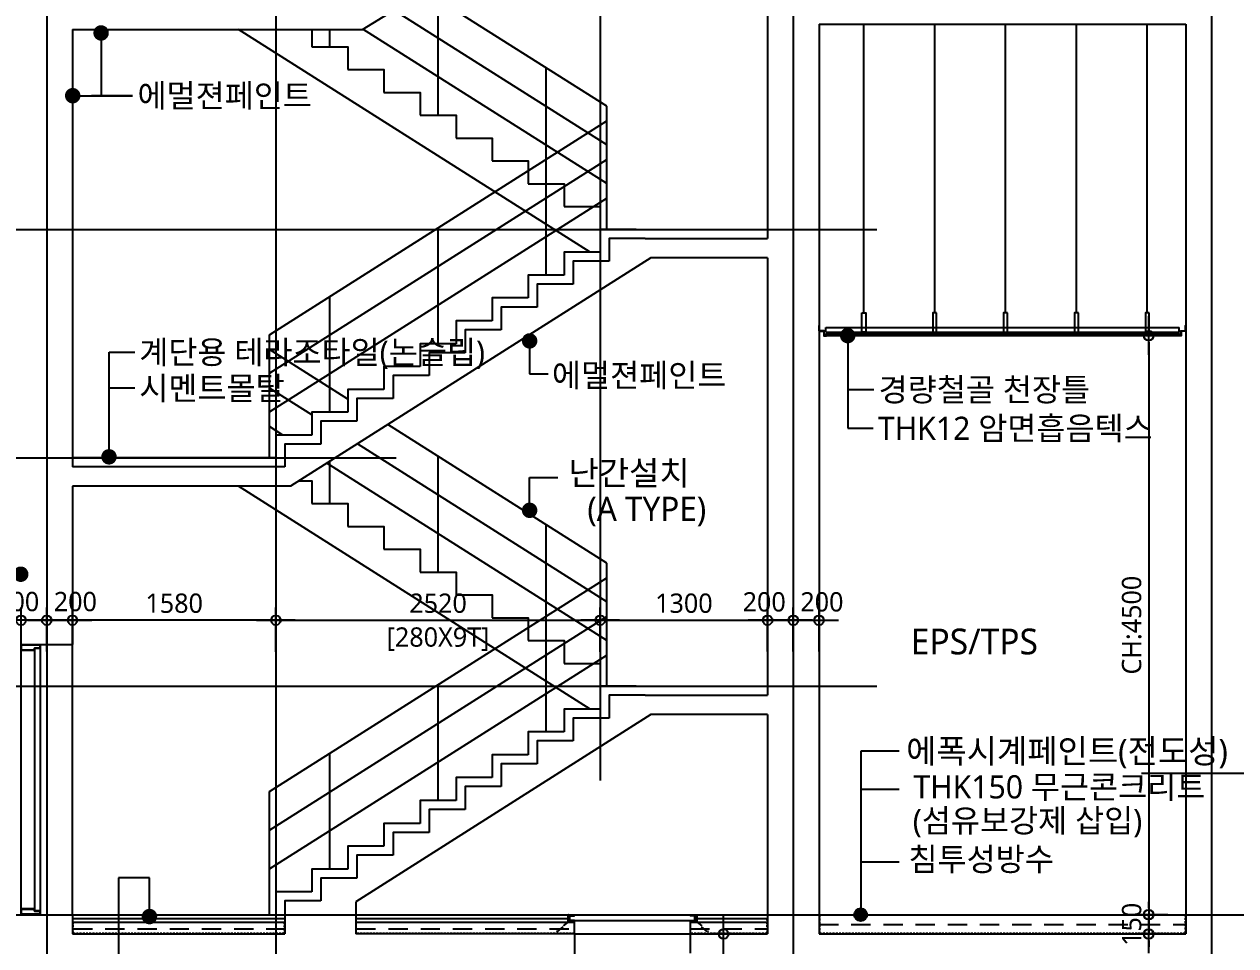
# Model space of a CAD drawing. Header units: millimetres. Extents: x -27104 to 125781, y -3376 to 46996.
# Drawn here: x 75482 to 84894, y 5056 to 12218 of the extents above; entities that cross this region are included whole.
import ezdxf
from ezdxf.enums import TextEntityAlignment as Align

# ---------------------------------------------------------------- set-up
doc = ezdxf.new("R2010")
doc.units = ezdxf.units.MM
doc.header["$LTSCALE"] = 100
doc.header["$MEASUREMENT"] = 0
doc.header["$PDSIZE"] = -10
for name, pattern in [('CEN', [62, 60, -1, 0, -1]), ('HID', [2.5, 1.5, -1]), ('HIDDEN', [2, 1, -1])]:
    doc.linetypes.add(name, pattern=pattern)
doc.layers.get('0').update_dxf_attribs({"linetype": 'CONTINUOUS'})
doc.layers.get('Defpoints').update_dxf_attribs({"color": 171, "linetype": 'CONTINUOUS'})
for name, color, linetype in [('3', 3, 'CONTINUOUS'), ('9', 252, 'CONTINUOUS'), ('CEN(ST)', 1, 'CEN'), ('CON', 2, 'CONTINUOUS'), ('DOOR', 4, 'CONTINUOUS'), ('ELE-6', 8, 'CONTINUOUS'), ('FIN', 8, 'CONTINUOUS'), ('FIN-1', 6, 'CONTINUOUS'), ('FIN-2', 9, 'CONTINUOUS'), ('HAN', 9, 'CONTINUOUS'), ('HAT-252', 252, 'CONTINUOUS'), ('hd', 4, 'HIDDEN'), ('LED', 7, 'CONTINUOUS'), ('NDIM', 7, 'CONTINUOUS'), ('SASAC 도면명', 2, 'CONTINUOUS'), ('TEXT(MIN)', 7, 'CONTINUOUS'), ('TEXT(노트)', 7, 'CONTINUOUS'), ('wire-meshes', 1, 'CONTINUOUS')]:
    doc.layers.add(name, color=color, linetype=linetype)
doc.styles.add('CGS', font='cgse', dxfattribs={"bigfont": 'cgs'})
doc.styles.add('나눔바른고딕', font='NanumBarunGothic.ttf')
doc.dimstyles.new('NDIM 1200', dxfattribs={"dimscale": 75, "dimtxt": 3, "dimasz": 1, "dimexe": 2, "dimexo": 2, "dimgap": 1, "dimtad": 1, "dimdec": 0, "dimdsep": 46, "dimtxsty": 'CGS', "dimblk": 'DOT0', "dimcen": 1, "dimdle": 8, "dimclrd": 256, "dimclre": 256, "dimclrt": 256, "dimadec": 0, "dimazin": 0, "dimtfac": 1, "dimtdec": 0, "dimtix": 1, "dimtmove": 2, "dimatfit": 3, "dimldrblk": 'DOT0', "dimfxl": 1, "dimtolj": 1, "dimtzin": 0, "dimlwd": -1, "dimlwe": -1, "dimarcsym": 0})

# ---------------------------------------------------------------- blocks, each defined once
blk = doc.blocks.new('A$C46BA2E0B')
at = {"layer": 'DOOR'}
for p, q in [((0, 45), (0, 2055)), ((106, 2055), (106, 45)), ((150, 2070), (150, 30))]:
    blk.add_line(p, q, dxfattribs=at)
for points in [[(0, 2100), (16.5, 2100), (16.5, 2098.4), (1.6, 2098.4), (1.6, 2056.6), (104.4, 2056.6), (104.4, 2071.6), (148.4, 2071.6), (148.4, 2098.4), (133.5, 2098.4), (133.5, 2100), (150, 2100), (150, 2070), (106, 2070), (106, 2055), (0, 2055)], [(140.45, 2098.4), (140.45, 2096.8), (9.55, 2096.8), (9.55, 2098.4)], [(0, 0), (16.5, 0), (16.5, 1.6), (1.6, 1.6), (1.6, 43.4), (104.4, 43.4), (104.4, 28.4), (148.4, 28.4), (148.4, 1.6), (133.5, 1.6), (133.5, 0), (150, 0), (150, 30), (106, 30), (106, 45), (0, 45)], [(140.45, 1.6), (140.45, 3.2), (9.55, 3.2), (9.55, 1.6)]]:
    blk.add_lwpolyline(points, close=True, dxfattribs=at)
blk = doc.blocks.new('DOT0')
blk.add_line((-3, 0), (3, 0))
at = {"color": 6}
blk.add_circle((0, 0), 0.75, dxfattribs=at)
blk = doc.blocks.new('*D172')
at = {"layer": 'Defpoints', "color": 0, "ltscale": 0.4, "transparency": 16777216}
for p in [(84467, 9797.9), (84217.7, 5297.9), (84467, 5297.9)]:
    blk.add_point(p, dxfattribs=at)
at = {"layer": 'NDIM', "ltscale": 0.4, "transparency": 16777216}
for p, q in [((84367, 9797.9), (84117.7, 9797.9)), ((84217.7, 9747.9), (84217.7, 5347.9)), ((84367, 5297.9), (84117.7, 5297.9))]:
    blk.add_line(p, q, dxfattribs=at)
at = {"layer": 'NDIM', "ltscale": 0.4, "transparency": 16777216, "xscale": 50, "yscale": 50, "zscale": 50}
for p, rotation in [((84217.7, 9797.9), 90), ((84217.7, 5297.9), 270)]:
    blk.add_blockref('DOT0', p, dxfattribs=dict(at, rotation=rotation))
at = {"layer": 'NDIM', "ltscale": 0.4, "transparency": 16777216, "insert": (84086.3, 7547.9), "char_height": 150, "attachment_point": 5, "rotation": 90, "style": '나눔바른고딕'}
blk.add_mtext('\\A1;CH:4500', dxfattribs=at)
blk = doc.blocks.new('*D199')
at = {"layer": 'Defpoints', "color": 0, "ltscale": 0.4, "transparency": 16777216}
for p in [(84467, 5297.9), (84217.7, 5147.9), (84467, 5147.9)]:
    blk.add_point(p, dxfattribs=at)
at = {"layer": 'NDIM', "ltscale": 0.4, "transparency": 16777216}
for p, q in [((84217.7, 5347.9), (84217.7, 5397.9)), ((84367, 5297.9), (84117.7, 5297.9)), ((84217.7, 5297.9), (84217.7, 5147.9)), ((84367, 5147.9), (84117.7, 5147.9)), ((84217.7, 5097.9), (84217.7, 5047.9))]:
    blk.add_line(p, q, dxfattribs=at)
at = {"layer": 'NDIM', "ltscale": 0.4, "transparency": 16777216, "xscale": 50, "yscale": 50, "zscale": 50}
for p, rotation in [((84217.7, 5297.9), 270), ((84217.7, 5147.9), 90)]:
    blk.add_blockref('DOT0', p, dxfattribs=dict(at, rotation=rotation))
at = {"layer": 'NDIM', "ltscale": 0.4, "transparency": 16777216, "insert": (84086.3, 5222.9), "char_height": 150, "attachment_point": 5, "rotation": 90, "style": '나눔바른고딕'}
blk.add_mtext('\\A1;150', dxfattribs=at)
blk = doc.blocks.new('*D220')
at = {"layer": 'Defpoints', "color": 0, "ltscale": 0.4, "transparency": 16777216}
for p in [(75456.8, 7586.2), (75456.8, 7244.4), (75656.8, 7244.4)]:
    blk.add_point(p, dxfattribs=at)
at = {"layer": 'NDIM', "ltscale": 0.4, "transparency": 16777216}
for p, q in [((75456.8, 7344.4), (75456.8, 7686.2)), ((75656.8, 7344.4), (75656.8, 7686.2)), ((75606.8, 7586.2), (75506.8, 7586.2))]:
    blk.add_line(p, q, dxfattribs=at)
at = {"layer": 'NDIM', "ltscale": 0.4, "transparency": 16777216, "xscale": 50, "yscale": 50, "zscale": 50, "rotation": 180}
blk.add_blockref('DOT0', (75456.8, 7586.2), dxfattribs=at)
at = {"layer": 'NDIM', "ltscale": 0.4, "transparency": 16777216, "xscale": 50, "yscale": 50, "zscale": 50}
blk.add_blockref('DOT0', (75656.8, 7586.2), dxfattribs=at)
at = {"layer": 'NDIM', "ltscale": 0.4, "transparency": 16777216, "insert": (75430.7, 7730.4), "char_height": 150, "attachment_point": 5, "style": '나눔바른고딕'}
blk.add_mtext('\\A1;200', dxfattribs=at)
blk = doc.blocks.new('*D221')
at = {"layer": 'Defpoints', "color": 0, "ltscale": 0.4, "transparency": 16777216}
for p in [(75856.8, 7586.2), (75656.8, 7244.4), (75856.8, 7244.4)]:
    blk.add_point(p, dxfattribs=at)
at = {"layer": 'NDIM', "ltscale": 0.4, "transparency": 16777216}
for p, q in [((75656.8, 7344.4), (75656.8, 7686.2)), ((75856.8, 7344.4), (75856.8, 7686.2)), ((75706.8, 7586.2), (75806.8, 7586.2))]:
    blk.add_line(p, q, dxfattribs=at)
at = {"layer": 'NDIM', "ltscale": 0.4, "transparency": 16777216, "xscale": 50, "yscale": 50, "zscale": 50, "rotation": 180}
blk.add_blockref('DOT0', (75656.8, 7586.2), dxfattribs=at)
at = {"layer": 'NDIM', "ltscale": 0.4, "transparency": 16777216, "xscale": 50, "yscale": 50, "zscale": 50}
blk.add_blockref('DOT0', (75856.8, 7586.2), dxfattribs=at)
at = {"layer": 'NDIM', "ltscale": 0.4, "transparency": 16777216, "insert": (75878.9, 7730.4), "char_height": 150, "attachment_point": 5, "style": '나눔바른고딕'}
blk.add_mtext('\\A1;200', dxfattribs=at)
blk = doc.blocks.new('*D222')
at = {"layer": 'Defpoints', "color": 0, "ltscale": 0.4, "transparency": 16777216}
for p in [(75856.8, 7586.2), (75856.8, 7244.4), (77436.8, 7241.1)]:
    blk.add_point(p, dxfattribs=at)
at = {"layer": 'NDIM', "ltscale": 0.4, "transparency": 16777216}
for p, q in [((75856.8, 7344.4), (75856.8, 7686.2)), ((77436.8, 7341.1), (77436.8, 7686.2)), ((77386.8, 7586.2), (75906.8, 7586.2))]:
    blk.add_line(p, q, dxfattribs=at)
at = {"layer": 'NDIM', "ltscale": 0.4, "transparency": 16777216, "xscale": 50, "yscale": 50, "zscale": 50, "rotation": 180}
blk.add_blockref('DOT0', (75856.8, 7586.2), dxfattribs=at)
at = {"layer": 'NDIM', "ltscale": 0.4, "transparency": 16777216, "xscale": 50, "yscale": 50, "zscale": 50}
blk.add_blockref('DOT0', (77436.8, 7586.2), dxfattribs=at)
at = {"layer": 'NDIM', "ltscale": 0.4, "transparency": 16777216, "insert": (76646.8, 7717.7), "char_height": 150, "attachment_point": 5, "style": '나눔바른고딕'}
blk.add_mtext('\\A1;1580', dxfattribs=at)
blk = doc.blocks.new('*D223')
at = {"layer": 'Defpoints', "color": 0, "ltscale": 0.4, "transparency": 16777216}
for p in [(79956.8, 7586.2), (77436.8, 7241.1), (79956.8, 7241.1)]:
    blk.add_point(p, dxfattribs=at)
at = {"layer": 'NDIM', "ltscale": 0.4, "transparency": 16777216}
for p, q in [((77436.8, 7341.1), (77436.8, 7686.2)), ((79956.8, 7341.1), (79956.8, 7686.2)), ((77486.8, 7586.2), (79906.8, 7586.2))]:
    blk.add_line(p, q, dxfattribs=at)
at = {"layer": 'NDIM', "ltscale": 0.4, "transparency": 16777216, "xscale": 50, "yscale": 50, "zscale": 50, "rotation": 180}
blk.add_blockref('DOT0', (77436.8, 7586.2), dxfattribs=at)
at = {"layer": 'NDIM', "ltscale": 0.4, "transparency": 16777216, "xscale": 50, "yscale": 50, "zscale": 50}
blk.add_blockref('DOT0', (79956.8, 7586.2), dxfattribs=at)
at = {"layer": 'NDIM', "ltscale": 0.4, "transparency": 16777216, "char_height": 150, "attachment_point": 5, "style": '나눔바른고딕'}
for s, insert in [('\\A1;2520', (78696.8, 7717.7)), ('\\A1;[280X9T]', (78696.8, 7439.1))]:
    blk.add_mtext(s, dxfattribs=dict(at, insert=insert))
blk = doc.blocks.new('*D224')
at = {"layer": 'Defpoints', "color": 0, "ltscale": 0.4, "transparency": 16777216}
for p in [(81256.8, 7586.2), (79956.8, 7241.1), (81256.8, 7244.4)]:
    blk.add_point(p, dxfattribs=at)
at = {"layer": 'NDIM', "ltscale": 0.4, "transparency": 16777216}
for p, q in [((79956.8, 7341.1), (79956.8, 7686.2)), ((81256.8, 7344.4), (81256.8, 7686.2)), ((80006.8, 7586.2), (81206.8, 7586.2))]:
    blk.add_line(p, q, dxfattribs=at)
at = {"layer": 'NDIM', "ltscale": 0.4, "transparency": 16777216, "xscale": 50, "yscale": 50, "zscale": 50, "rotation": 180}
blk.add_blockref('DOT0', (79956.8, 7586.2), dxfattribs=at)
at = {"layer": 'NDIM', "ltscale": 0.4, "transparency": 16777216, "xscale": 50, "yscale": 50, "zscale": 50}
blk.add_blockref('DOT0', (81256.8, 7586.2), dxfattribs=at)
at = {"layer": 'NDIM', "ltscale": 0.4, "transparency": 16777216, "insert": (80606.8, 7717.8), "char_height": 150, "attachment_point": 5, "style": '나눔바른고딕'}
blk.add_mtext('\\A1;1300', dxfattribs=at)
blk = doc.blocks.new('*D225')
at = {"layer": 'Defpoints', "color": 0, "ltscale": 0.4, "transparency": 16777216}
for p in [(81256.8, 7586.2), (81256.8, 7244.4), (81456.8, 7244.4)]:
    blk.add_point(p, dxfattribs=at)
at = {"layer": 'NDIM', "ltscale": 0.4, "transparency": 16777216}
for p, q in [((81256.8, 7344.4), (81256.8, 7686.2)), ((81456.8, 7344.4), (81456.8, 7686.2)), ((81406.8, 7586.2), (81306.8, 7586.2))]:
    blk.add_line(p, q, dxfattribs=at)
at = {"layer": 'NDIM', "ltscale": 0.4, "transparency": 16777216, "xscale": 50, "yscale": 50, "zscale": 50, "rotation": 180}
blk.add_blockref('DOT0', (81256.8, 7586.2), dxfattribs=at)
at = {"layer": 'NDIM', "ltscale": 0.4, "transparency": 16777216, "xscale": 50, "yscale": 50, "zscale": 50}
blk.add_blockref('DOT0', (81456.8, 7586.2), dxfattribs=at)
at = {"layer": 'NDIM', "ltscale": 0.4, "transparency": 16777216, "insert": (81230.7, 7728.1), "char_height": 150, "attachment_point": 5, "style": '나눔바른고딕'}
blk.add_mtext('\\A1;200', dxfattribs=at)
blk = doc.blocks.new('*D226')
at = {"layer": 'Defpoints', "color": 0, "ltscale": 0.4, "transparency": 16777216}
for p in [(81656.8, 7586.2), (81456.8, 7244.4), (81656.8, 7244.4)]:
    blk.add_point(p, dxfattribs=at)
at = {"layer": 'NDIM', "ltscale": 0.4, "transparency": 16777216}
for p, q in [((81456.8, 7344.4), (81456.8, 7686.2)), ((81656.8, 7344.4), (81656.8, 7686.2)), ((81506.8, 7586.2), (81606.8, 7586.2))]:
    blk.add_line(p, q, dxfattribs=at)
at = {"layer": 'NDIM', "ltscale": 0.4, "transparency": 16777216, "xscale": 50, "yscale": 50, "zscale": 50, "rotation": 180}
blk.add_blockref('DOT0', (81456.8, 7586.2), dxfattribs=at)
at = {"layer": 'NDIM', "ltscale": 0.4, "transparency": 16777216, "xscale": 50, "yscale": 50, "zscale": 50}
blk.add_blockref('DOT0', (81656.8, 7586.2), dxfattribs=at)
at = {"layer": 'NDIM', "ltscale": 0.4, "transparency": 16777216, "insert": (81678.9, 7728.1), "char_height": 150, "attachment_point": 5, "style": '나눔바른고딕'}
blk.add_mtext('\\A1;200', dxfattribs=at)
blk = doc.blocks.new('*D452')
at = {"layer": 'Defpoints', "color": 0, "ltscale": 0.4, "transparency": 16777216}
for p in [(80915, 5147.9), (81256.8, 5147.9), (81256.8, 2647.9)]:
    blk.add_point(p, dxfattribs=at)
at = {"layer": 'NDIM', "ltscale": 0.4, "transparency": 16777216}
for p, q in [((81156.8, 5147.9), (80815, 5147.9)), ((80915, 2697.9), (80915, 5097.9)), ((81156.8, 2647.9), (80815, 2647.9))]:
    blk.add_line(p, q, dxfattribs=at)
at = {"layer": 'NDIM', "ltscale": 0.4, "transparency": 16777216, "xscale": 50, "yscale": 50, "zscale": 50}
for p, rotation in [((80915, 5147.9), 90), ((80915, 2647.9), 270)]:
    blk.add_blockref('DOT0', p, dxfattribs=dict(at, rotation=rotation))
at = {"layer": 'NDIM', "ltscale": 0.4, "transparency": 16777216, "insert": (80783.5, 3897.9), "char_height": 150, "attachment_point": 5, "rotation": 90, "style": '나눔바른고딕'}
blk.add_mtext('\\A1;2500', dxfattribs=at)

msp = doc.modelspace()

# ---------------------------------------------------------------- hatches: boundary and pattern name
at = {"ltscale": 10000}
h = msp.add_hatch(color=256, dxfattribs=at)
h.dxf.hatch_style = 1
edge = h.paths.add_edge_path()
edge.add_arc((81980.3, 5297.9), 50, 0, 360)

# ---------------------------------------------------------------- linework, layer by layer
at = {"layer": '3'}
for points in [[(79706.8, 5297.9), (79706.8, 5247.9), (79756.8, 5247.9), (79756.8, 5249.8, 0.414214), (79753.7, 5252.9), (79715.6, 5252.9, -0.414214), (79711.8, 5256.8), (79711.8, 5294.8, 0.344543), (79707.6, 5297.9)], [(79756.8, 5293.4), (79716.8, 5293.4), (79716.8, 5253.4), (79718.6, 5253.4, 0.414214), (79721.8, 5256.6), (79721.8, 5284.4, -0.414214), (79725.8, 5288.4), (79753.6, 5288.4, 0.414214), (79756.8, 5291.6)], [(80706.8, 5297.9), (80706.8, 5247.9), (80656.8, 5247.9), (80656.8, 5249.8, -0.414214), (80659.9, 5252.9), (80697.9, 5252.9, 0.414214), (80701.8, 5256.8), (80701.8, 5294.8, -0.344543), (80706, 5297.9)], [(80656.8, 5293.4), (80696.8, 5293.4), (80696.8, 5253.4), (80695, 5253.4, -0.414214), (80691.8, 5256.6), (80691.8, 5284.4, 0.414214), (80687.8, 5288.4), (80660, 5288.4, -0.414214), (80656.8, 5291.6)]]:
    msp.add_lwpolyline(points, format="xyb", close=True, dxfattribs=at)
at = {"layer": '9', "ltscale": 10}
for points in [[(79716.8, 5293.4), (79716.8, 5297.9), (80696.8, 5297.9), (80696.8, 5293.4)], [(79716.8, 5253.4), (80696.8, 5253.4), (80696.8, 5293.4), (79716.8, 5293.4)]]:
    msp.add_lwpolyline(points, close=True, dxfattribs=at)
at = {"layer": 'CEN(ST)', "ltscale": 10000}
for p, q in [((75656.8, 38897.9), (75656.8, 825)), ((77436.8, 38897.9), (77436.8, 4844.8)), ((79956.8, 38897.9), (79956.8, 6339.6)), ((81456.8, 38897.9), (81456.8, 825)), ((84706.8, 38897.9), (84706.8, 825)), ((70860.6, 10622.9), (82104.8, 10622.9)), ((70860.6, 8847.9), (78370.9, 8847.9)), ((70860.6, 7072.9), (82104.8, 7072.9)), ((84160.7, 6397.9), (88481.4, 6397.9)), ((70860.6, 5297.9), (88481.4, 5297.9))]:
    msp.add_line(p, q, dxfattribs=at)
at = {"layer": 'CON', "ltscale": 10000}
for p, q in [((81256.8, 13552.9), (81256.8, 10552.9)), ((75856.8, 12177.9), (75856.8, 8777.9)), ((81656.8, 12217.9), (84506.8, 12217.9)), ((81656.8, 12217.9), (81656.8, 5147.9)), ((84506.8, 12217.9), (84506.8, 5147.9)), ((81256.8, 10402.9), (81256.8, 7002.9)), ((75856.8, 8627.9), (75856.8, 7397.9)), ((75456.8, 7397.9), (75856.8, 7397.9)), ((81256.8, 6852.9), (81256.8, 5147.9)), ((78056.8, 5399), (78056.8, 5147.9)), ((75456.8, 5297.9), (75856.8, 5297.9)), ((75856.8, 5297.9), (75856.8, 5147.9)), ((75856.8, 5147.9), (77506.8, 5147.9)), ((80656.8, 5147.9), (81256.8, 5147.9)), ((81656.8, 5147.9), (84506.8, 5147.9))]:
    msp.add_line(p, q, dxfattribs=at)
for points in [[(75856.8, 12177.9), (78109.2, 12177.9), (80349.2, 13552.9), (81256.8, 13552.9)], [(80306.8, 10552.9), (80026.8, 10552.9), (80026.8, 10375.4)], [(80306.8, 10552.9), (81256.8, 10552.9)], [(81256.8, 10402.9), (80350.3, 10402.9), (77550.3, 8627.9), (75856.8, 8627.9)], [(80026.8, 10375.4), (79746.8, 10375.4), (79746.8, 10197.9)], [(79746.8, 10197.9), (79466.8, 10197.9), (79466.8, 10020.4)], [(79466.8, 10020.4), (79186.8, 10020.4), (79186.8, 9842.9)], [(79186.8, 9842.9), (78906.8, 9842.9), (78906.8, 9665.4)], [(78906.8, 9665.4), (78626.8, 9665.4), (78626.8, 9487.9)], [(78626.8, 9487.9), (78346.8, 9487.9), (78346.8, 9310.4)], [(78346.8, 9310.4), (78066.8, 9310.4), (78066.8, 9132.9)], [(78066.8, 9132.9), (77786.8, 9132.9), (77786.8, 8955.4)], [(77786.8, 8955.4), (77506.8, 8955.4), (77506.8, 8777.9)], [(77506.8, 8777.9), (75856.8, 8777.9)], [(80306.8, 7002.9), (80026.8, 7002.9), (80026.8, 6825.4)], [(80306.8, 7002.9), (81256.8, 7002.9)], [(81256.8, 6852.9), (80350.3, 6852.9), (78056.8, 5399)], [(80026.8, 6825.4), (79746.8, 6825.4), (79746.8, 6647.9)], [(79746.8, 6647.9), (79466.8, 6647.9), (79466.8, 6470.4)], [(79466.8, 6470.4), (79186.8, 6470.4), (79186.8, 6292.9)], [(79186.8, 6292.9), (78906.8, 6292.9), (78906.8, 6115.4)], [(78906.8, 6115.4), (78626.8, 6115.4), (78626.8, 5937.9)], [(78626.8, 5937.9), (78346.8, 5937.9), (78346.8, 5760.4)], [(78346.8, 5760.4), (78066.8, 5760.4), (78066.8, 5582.9)], [(78066.8, 5582.9), (77786.8, 5582.9), (77786.8, 5405.4)], [(77786.8, 5405.4), (77506.8, 5405.4), (77506.8, 5147.9)]]:
    msp.add_lwpolyline(points, dxfattribs=at)
at = {"layer": 'ELE-6', "ltscale": 10000}
for points in [[(79879.3, 10445.4), (77146.3, 12177.9)], [(77716.8, 12177.9), (77716.8, 12042.9)], [(77716.8, 12042.9), (77996.8, 12042.9), (77996.8, 11865.4)], [(77996.8, 11865.4), (78276.8, 11865.4), (78276.8, 11687.9)], [(78276.8, 11687.9), (78556.8, 11687.9), (78556.8, 11510.4)], [(78556.8, 11510.4), (78836.8, 11510.4), (78836.8, 11332.9)], [(78836.8, 11332.9), (79116.8, 11332.9), (79116.8, 11155.4)], [(79116.8, 11155.4), (79396.8, 11155.4), (79396.8, 10977.9)], [(79396.8, 10977.9), (79676.8, 10977.9), (79676.8, 10800.4)], [(79676.8, 10800.4), (79956.8, 10800.4), (79956.8, 10622.9)], [(77617.4, 8670.4), (77716.8, 8670.4), (77716.8, 8492.9)], [(79879.3, 6895.4), (77146.3, 8627.9)], [(77716.8, 8492.9), (77996.8, 8492.9), (77996.8, 8315.4)], [(77996.8, 8315.4), (78276.8, 8315.4), (78276.8, 8137.9)], [(78276.8, 8137.9), (78556.8, 8137.9), (78556.8, 7960.4)], [(78556.8, 7960.4), (78836.8, 7960.4), (78836.8, 7782.9)], [(78836.8, 7782.9), (79116.8, 7782.9), (79116.8, 7605.4)], [(79116.8, 7605.4), (79396.8, 7605.4), (79396.8, 7427.9)], [(79396.8, 7427.9), (79676.8, 7427.9), (79676.8, 7250.4)], [(79676.8, 7250.4), (79956.8, 7250.4), (79956.8, 7072.9)]]:
    msp.add_lwpolyline(points, dxfattribs=at)
at = {"layer": 'FIN', "ltscale": 1000}
for p, q in [((81714.8, 9797.9), (84468.8, 9797.9)), ((81656.8, 5297.9), (84506.8, 5297.9))]:
    msp.add_line(p, q, dxfattribs=at)
at = {"layer": 'FIN', "ltscale": 10000}
for p, q in [((75856.8, 5297.9), (77506.8, 5297.9)), ((78056.8, 5297.9), (79706.8, 5297.9)), ((80706.8, 5297.9), (81256.8, 5297.9))]:
    msp.add_line(p, q, dxfattribs=at)
at = {"layer": 'FIN', "ltscale": 0.1}
msp.add_line((79756.8, 5147.9), (80656.8, 5147.9), dxfattribs=at)
for points in [[(79756.8, 5147.9), (79756.8, 5247.9), (79706.8, 5247.9), (79706.8, 5297.9)], [(80656.8, 5147.9), (80656.8, 5247.9), (80706.8, 5247.9), (80706.8, 5297.9)], [(75856.8, 5267.9), (77506.8, 5267.9)], [(75856.8, 5239.9), (77506.8, 5239.9)], [(78056.8, 5267.9), (79706.8, 5267.9)], [(78056.8, 5239.9), (79756.8, 5239.9)], [(80656.8, 5239.9), (81256.8, 5239.9)], [(80706.8, 5267.9), (81256.8, 5267.9)]]:
    msp.add_lwpolyline(points, dxfattribs=at)
at = {"layer": 'FIN-1', "ltscale": 10000}
for points in [[(80236.8, 10622.9), (79956.8, 10622.9), (79956.8, 10445.4)], [(80236.8, 10622.9), (81256.8, 10622.9)], [(79956.8, 10445.4), (79676.8, 10445.4), (79676.8, 10267.9)], [(79676.8, 10267.9), (79396.8, 10267.9), (79396.8, 10090.4)], [(79396.8, 10090.4), (79116.8, 10090.4), (79116.8, 9912.9)], [(79116.8, 9912.9), (78836.8, 9912.9), (78836.8, 9735.4)], [(78836.8, 9735.4), (78556.8, 9735.4), (78556.8, 9557.9)], [(78556.8, 9557.9), (78276.8, 9557.9), (78276.8, 9380.4)], [(78276.8, 9380.4), (77996.8, 9380.4), (77996.8, 9202.9)], [(77996.8, 9202.9), (77716.8, 9202.9), (77716.8, 9025.4)], [(77716.8, 9025.4), (77436.8, 9025.4), (77436.8, 8847.9)], [(77436.8, 8847.9), (75856.8, 8847.9)], [(80236.8, 7072.9), (79956.8, 7072.9), (79956.8, 6895.4)], [(80236.8, 7072.9), (81256.8, 7072.9)], [(79956.8, 6895.4), (79676.8, 6895.4), (79676.8, 6717.9)], [(79676.8, 6717.9), (79396.8, 6717.9), (79396.8, 6540.4)], [(79396.8, 6540.4), (79116.8, 6540.4), (79116.8, 6362.9)], [(79116.8, 6362.9), (78836.8, 6362.9), (78836.8, 6185.4)], [(78836.8, 6185.4), (78556.8, 6185.4), (78556.8, 6007.9)], [(78556.8, 6007.9), (78276.8, 6007.9), (78276.8, 5830.4)], [(78276.8, 5830.4), (77996.8, 5830.4), (77996.8, 5652.9)], [(77996.8, 5652.9), (77716.8, 5652.9), (77716.8, 5475.4)], [(77716.8, 5475.4), (77436.8, 5475.4), (77436.8, 5297.9)]]:
    msp.add_lwpolyline(points, dxfattribs=at)
at = {"layer": 'FIN-2'}
for p, q in [((82004.8, 9973.9), (82004.8, 12217.9)), ((82555.3, 9973.9), (82555.3, 12217.9)), ((83105.8, 9973.9), (83105.8, 12217.9)), ((83656.3, 9973.9), (83656.3, 12217.9)), ((84206.8, 9973.9), (84206.8, 12217.9)), ((81696.8, 9809.9), (84468.8, 9809.9)), ((81708.8, 9861.9), (84454.8, 9861.9)), ((81708.8, 9823.9), (81708.8, 9861.9)), ((81708.8, 9823.9), (81708.8, 9861.9)), ((81708.8, 9823.9), (84454.8, 9823.9)), ((81714.8, 9797.9), (84468.8, 9797.9)), ((84454.8, 9823.9), (84454.8, 9861.9)), ((84454.8, 9823.9), (84454.8, 9861.9))]:
    msp.add_line(p, q, dxfattribs=at)
for points in [[(81989.8, 9973.9), (82019.8, 9973.9), (82019.8, 9823.9), (81989.8, 9823.9)], [(82570.3, 9973.9), (82540.3, 9973.9), (82540.3, 9823.9), (82570.3, 9823.9)], [(83120.8, 9973.9), (83090.8, 9973.9), (83090.8, 9823.9), (83120.8, 9823.9)], [(83671.3, 9973.9), (83641.3, 9973.9), (83641.3, 9823.9), (83671.3, 9823.9)], [(84221.8, 9973.9), (84191.8, 9973.9), (84191.8, 9823.9), (84221.8, 9823.9)]]:
    msp.add_lwpolyline(points, close=True, dxfattribs=at)
for points in [[(81714.8, 9795.9), (81714.8, 9797.9), (81696.8, 9797.9), (81696.8, 9835.9), (81658.8, 9835.9), (81658.8, 9875.9), (81656.8, 9875.9), (81656.8, 9833.9), (81694.8, 9833.9), (81694.8, 9795.9), (81714.8, 9795.9)], [(84448.8, 9795.9), (84448.8, 9797.9), (84466.8, 9797.9), (84466.8, 9835.9), (84504.8, 9835.9), (84504.8, 9875.9), (84506.8, 9875.9), (84506.8, 9833.9), (84468.8, 9833.9), (84468.8, 9795.9), (84448.8, 9795.9)]]:
    msp.add_lwpolyline(points, dxfattribs=at)
at = {"layer": 'HAN', "ltscale": 10000}
for p, q in [((80006.8, 11580), (78594, 12475.6)), ((78696.8, 11510.4), (78696.8, 12410.4)), ((80006.8, 11280), (78353.6, 12328)), ((77856.8, 12042.9), (77856.8, 12177.9)), ((80006.8, 10980), (78113.2, 12180.4)), ((79536.8, 10977.9), (79536.8, 11877.9)), ((80006.8, 10622.9), (80006.8, 11580)), ((77386.8, 9805), (80006.8, 11465.9)), ((77386.8, 9505), (80006.8, 11165.9)), ((79536.8, 10267.9), (79536.8, 11167.9)), ((77386.8, 9205), (80006.8, 10865.9)), ((78696.8, 9735.4), (78696.8, 10635.4)), ((77856.8, 9202.9), (77856.8, 10102.9)), ((77386.8, 8847.9), (77386.8, 9805)), ((77996.8, 9304.2), (77386.8, 9690.9)), ((77716.8, 9181.7), (77386.8, 9390.9)), ((77856.8, 9202.9), (77856.8, 9392.9)), ((77490, 9025.4), (77386.8, 9090.9)), ((80006.8, 8030), (78306.9, 9107.6)), ((80006.8, 7730), (78070.3, 8957.6)), ((78696.8, 7960.4), (78696.8, 8860.4)), ((80006.8, 7430), (77833.7, 8807.6)), ((77856.8, 8492.9), (77856.8, 8822.2)), ((79536.8, 7427.9), (79536.8, 8327.9)), ((80006.8, 7072.9), (80006.8, 8030)), ((77386.8, 6255), (80006.8, 7915.9)), ((77386.8, 5955), (80006.8, 7615.9)), ((79536.8, 6717.9), (79536.8, 7617.9)), ((75856.8, 5297.9), (75856.8, 7397.9)), ((77386.8, 5655), (80006.8, 7315.9)), ((78696.8, 6185.4), (78696.8, 7085.4)), ((77856.8, 5652.9), (77856.8, 6552.9)), ((77386.8, 5297.9), (77386.8, 6255))]:
    msp.add_line(p, q, dxfattribs=at)
at = {"layer": 'HAT-252', "linetype": 'HID', "ltscale": 0.1}
for points in [[(84501.8, 5297.9), (84501.8, 5152.9), (81661.8, 5152.9), (81661.8, 5297.9)], [(77501.8, 5239.9), (77501.8, 5152.9), (75861.8, 5152.9), (75861.8, 5239.9)], [(79756.8, 5152.9), (78061.8, 5152.9), (78061.8, 5239.9)], [(81251.8, 5267.9), (81251.8, 5152.9), (80656.8, 5152.9)]]:
    msp.add_lwpolyline(points, dxfattribs=at)
at = {"layer": 'hd', "linetype": 'HIDDEN', "ltscale": 0.6}
for points in [[(79743.6, 5247.9), (79714.6, 5247.9), (79618.4, 5170.7), (79622.7, 5165.3), (79717.1, 5241), (79743.6, 5241)], [(80670, 5247.9), (80698.9, 5247.9), (80795.2, 5170.7), (80790.8, 5165.3), (80696.5, 5241), (80670, 5241)]]:
    msp.add_lwpolyline(points, close=True, dxfattribs=at)
at = {"layer": 'LED', "ltscale": 10000}
for p, q in [((82082.1, 9377.7), (81884.1, 9377.7)), ((82280.3, 6569.7), (81980.3, 6569.7)), ((81980.3, 6569.7), (81980.3, 5297.9)), ((82280.3, 6269.7), (81980.3, 6269.7)), ((82280.3, 5706.8), (81980.3, 5706.8))]:
    msp.add_line(p, q, dxfattribs=at)
msp.add_circle((81980.3, 5297.9), 50, dxfattribs=at)
at = {"layer": 'NDIM', "ltscale": 10000}
msp.add_line((76340.6, 9389.1), (76140.6, 9389.1), dxfattribs=at)
at = {"layer": 'SASAC 도면명', "ltscale": 10000}
for p, q in [((81256.8, 6852.9), (81256.8, 5147.9)), ((79756.8, 5147.9), (78056.8, 5147.9)), ((79756.8, 5147.9), (79756.8, 2647.9)), ((80656.8, 4997.9), (80656.8, 5147.9))]:
    msp.add_line(p, q, dxfattribs=at)
at = {"layer": 'wire-meshes', "linetype": 'HID'}
msp.add_line((81656.8, 5222.9), (84506.8, 5222.9), dxfattribs=at)
for points in [[(75861.8, 5188.5), (77501.8, 5188.5)], [(78061.8, 5188.5), (79756.8, 5188.5)], [(80656.8, 5188.5), (81256.8, 5188.5)]]:
    msp.add_lwpolyline(points, dxfattribs=at)

# ---------------------------------------------------------------- block references
at = {"ltscale": 10000}
msp.add_blockref('A$C46BA2E0B', (75456.8, 5297.9), dxfattribs=at)

# ---------------------------------------------------------------- texts
at = {"layer": 'TEXT(MIN)', "style": '나눔바른고딕'}
for s, p in [('에멀젼페인트', (76361.9, 11662.6)), ('계단용 테라조타일(논슬립)', (76375.4, 9669.1)), ('에멀젼페인트', (79581.6, 9489.8)), ('시멘트몰탈', (76375.4, 9389.1)), ('경량철골 천장틀', (82119.9, 9377.7)), ('THK12 암면흡음텍스', (82115.1, 9077.8))]:
    msp.add_text(s, height=180, dxfattribs=at).set_placement(p, align=Align.MIDDLE_LEFT)
msp.add_text('EPS/TPS', height=200, dxfattribs=at).set_placement((82863.5, 7421.1), align=Align.MIDDLE_CENTER)
for s, p in [('THK150 무근콘크리트', (84657.9, 6291.5)), ('(섬유보강제 삽입)', (84167.8, 6028.5)), ('침투성방수', (83481.1, 5728.5))]:
    msp.add_text(s, height=180, dxfattribs=at).set_placement(p, align=Align.MIDDLE_RIGHT)
at = {"layer": 'TEXT(노트)', "style": '나눔바른고딕'}
for s, p in [('난간설치', (80651.3, 8730.3)), ('(A TYPE)', (80780.2, 8452.3))]:
    msp.add_text(s, height=187.5, dxfattribs=at).set_placement(p, align=Align.MIDDLE_RIGHT)
msp.add_text('에폭시계페인트(전도성)', height=187.5, dxfattribs=at).set_placement((82333.6, 6569.7), align=Align.MIDDLE_LEFT)

# ---------------------------------------------------------------- dimensions: what is measured, and where the dimension line sits
at = {"layer": 'NDIM', "ltscale": 0.4}
dim = msp.add_linear_dim(base=(84217.7, 5297.9), p1=(84467, 9797.9), p2=(84467, 5297.9), angle=270, text='CH:<>', dimstyle='NDIM 1200', override={"dimscale": 50, "dimtxsty": '나눔바른고딕'}, dxfattribs=at)
dim.commit()
dim.dimension.update_dxf_attribs({"geometry": '*D172', "text_midpoint": (84086.3, 7547.9)})
for base, p1, p2, picture, middle in [((75456.8, 7586.2), (75656.8, 7244.4), (75456.8, 7244.4), '*D220', (75430.7, 7730.4)), ((81256.8, 7586.2), (81456.8, 7244.4), (81256.8, 7244.4), '*D225', (81230.7, 7728.1))]:
    dim = msp.add_linear_dim(base=base, p1=p1, p2=p2, angle=180, dimstyle='NDIM 1200', override={"dimscale": 50, "dimtxsty": '나눔바른고딕'}, dxfattribs=at)
    dim.commit()
    dim.dimension.update_dxf_attribs({"geometry": picture, "text_midpoint": middle, "dimtype": 160})
for base, p1, p2, picture, middle in [((75856.8, 7586.2), (75656.8, 7244.4), (75856.8, 7244.4), '*D221', (75878.9, 7730.4)), ((81656.8, 7586.2), (81456.8, 7244.4), (81656.8, 7244.4), '*D226', (81678.9, 7728.1))]:
    dim = msp.add_linear_dim(base=base, p1=p1, p2=p2, dimstyle='NDIM 1200', override={"dimscale": 50, "dimtxsty": '나눔바른고딕'}, dxfattribs=at)
    dim.commit()
    dim.dimension.update_dxf_attribs({"geometry": picture, "text_midpoint": middle, "dimtype": 160})
for base, p1, p2, angle, picture, middle in [((75856.8, 7586.2), (77436.8, 7241.1), (75856.8, 7244.4), 180, '*D222', (76646.8, 7717.7)), ((84217.7, 5147.9), (84467, 5297.9), (84467, 5147.9), 270, '*D199', (84086.3, 5222.9)), ((80915, 5147.9), (81256.8, 2647.9), (81256.8, 5147.9), 90, '*D452', (80783.5, 3897.9))]:
    dim = msp.add_linear_dim(base=base, p1=p1, p2=p2, angle=angle, dimstyle='NDIM 1200', override={"dimscale": 50, "dimtxsty": '나눔바른고딕'}, dxfattribs=at)
    dim.commit()
    dim.dimension.update_dxf_attribs({"geometry": picture, "text_midpoint": middle})
dim = msp.add_linear_dim(base=(79956.8, 7586.2), p1=(77436.8, 7241.1), p2=(79956.8, 7241.1), text='<>\\X[280X9T]', dimstyle='NDIM 1200', override={"dimscale": 50, "dimtxsty": '나눔바른고딕'}, dxfattribs=at)
dim.commit()
dim.dimension.update_dxf_attribs({"geometry": '*D223', "text_midpoint": (78696.8, 7586.2)})
dim = msp.add_linear_dim(base=(81256.8, 7586.2), p1=(79956.8, 7241.1), p2=(81256.8, 7244.4), dimstyle='NDIM 1200', override={"dimscale": 50, "dimtxsty": '나눔바른고딕'}, dxfattribs=at)
dim.commit()
dim.dimension.update_dxf_attribs({"geometry": '*D224', "text_midpoint": (80606.8, 7717.8)})

# ---------------------------------------------------------------- leaders
at = {"layer": 'LED', "ltscale": 10000}
msp.add_leader([(81879.3, 9797.9), (81879.3, 9077.8), (82077.3, 9077.8)], dimstyle='NDIM 1200', override={"dimscale": 120, "dimasz": 1, "dimgap": 1, "dimtad": 0, "dimldrblk": 'Dot'}, dxfattribs=at)
at = {"layer": 'NDIM', "ltscale": 10000}
for points, override in [([(76079, 12150), (76079, 11662.6), (76286.1, 11662.6)], {"dimscale": 120, "dimasz": 1, "dimgap": 1, "dimtad": 0, "dimldrblk": 'Dot'}), ([(75858.3, 11662.6), (76322.3, 11662.6), (76004, 11662.6)], {"dimscale": 120, "dimasz": 1, "dimgap": 1, "dimtad": 0, "dimldrblk": 'Dot'}), ([(79408.3, 9757.1), (79408.3, 9501.1), (79551.4, 9501.1)], {"dimscale": 120, "dimasz": 1, "dimgap": 1, "dimtad": 0, "dimldrblk": 'Dot'}), ([(76140.6, 8856.1), (76140.6, 9669.1), (76340.6, 9669.1)], {"dimscale": 120, "dimasz": 1, "dimgap": 1, "dimtad": 0, "dimldrblk": 'Dot'}), ([(79408.3, 8440.4), (79408.3, 8696.3), (79628.2, 8696.3)], {"dimscale": 120, "dimasz": 1, "dimgap": 1, "dimtad": 0, "dimldrblk": 'Dot'}), ([(75454.6, 7943.8), (74993.9, 7943.8), (75241.4, 7943.8)], {"dimscale": 120, "dimasz": 1, "dimgap": 1, "dimtad": 0, "dimldrblk": 'Dot'}), ([(76454.7, 5283.2), (76454.7, 5583.2), (76214.7, 5583.2), (76214.7, 3617.1), (76390.4, 3617.1)], {"dimscale": 120, "dimasz": 1, "dimtad": 0, "dimldrblk": 'Dot'})]:
    msp.add_leader(points, dimstyle='NDIM 1200', override=override, dxfattribs=at)

doc.saveas('drawing.dxf')
